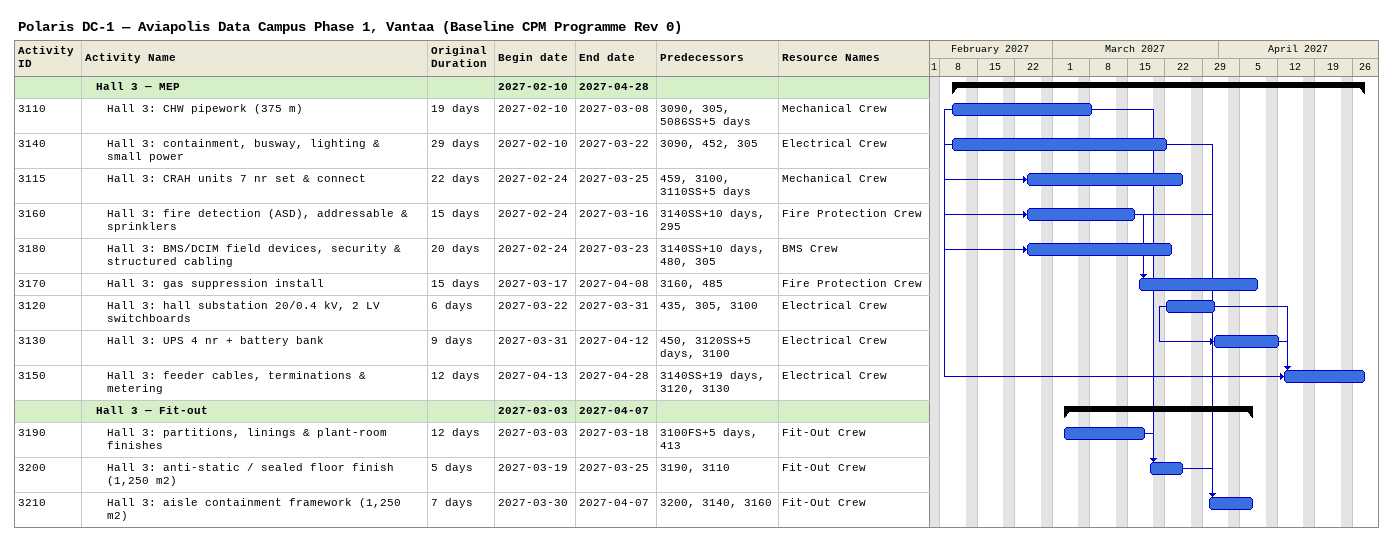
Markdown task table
Polaris DC-1 — Aviapolis Data Campus Phase 1, Vantaa (Baseline CPM Programme Rev 0)

| ID | Level | Task | Original duration | Start | Finish | Predecessors | Resources |
|---|---|---|---|---|---|---|---|
|  | 2 | **Hall 3 — MEP** |  | 2027-02-10 | 2027-04-28 |  |  |
| 3110 | 3 | Hall 3: CHW pipework (375 m) | 19d | 2027-02-10 | 2027-03-08 | 3090, 305, 5086SS+5d | Mechanical Crew |
| 3140 | 3 | Hall 3: containment, busway, lighting & small power | 29d | 2027-02-10 | 2027-03-22 | 3090, 452, 305 | Electrical Crew |
| 3115 | 3 | Hall 3: CRAH units 7 nr set & connect | 22d | 2027-02-24 | 2027-03-25 | 459, 3100, 3110SS+5d | Mechanical Crew |
| 3160 | 3 | Hall 3: fire detection (ASD), addressable & sprinklers | 15d | 2027-02-24 | 2027-03-16 | 3140SS+10d, 295 | Fire Protection Crew |
| 3180 | 3 | Hall 3: BMS/DCIM field devices, security & structured cabling | 20d | 2027-02-24 | 2027-03-23 | 3140SS+10d, 480, 305 | BMS Crew |
| 3170 | 3 | Hall 3: gas suppression install | 15d | 2027-03-17 | 2027-04-08 | 3160, 485 | Fire Protection Crew |
| 3120 | 3 | Hall 3: hall substation 20/0.4 kV, 2 LV switchboards | 6d | 2027-03-22 | 2027-03-31 | 435, 305, 3100 | Electrical Crew |
| 3130 | 3 | Hall 3: UPS 4 nr + battery bank | 9d | 2027-03-31 | 2027-04-12 | 450, 3120SS+5d, 3100 | Electrical Crew |
| 3150 | 3 | Hall 3: feeder cables, terminations & metering | 12d | 2027-04-13 | 2027-04-28 | 3140SS+19d, 3120, 3130 | Electrical Crew |
|  | 2 | **Hall 3 — Fit-out** |  | 2027-03-03 | 2027-04-07 |  |  |
| 3190 | 3 | Hall 3: partitions, linings & plant-room finishes | 12d | 2027-03-03 | 2027-03-18 | 3100FS+5d, 413 | Fit-Out Crew |
| 3200 | 3 | Hall 3: anti-static / sealed floor finish (1,250 m2) | 5d | 2027-03-19 | 2027-03-25 | 3190, 3110 | Fit-Out Crew |
| 3210 | 3 | Hall 3: aisle containment framework (1,250 m2) | 7d | 2027-03-30 | 2027-04-07 | 3200, 3140, 3160 | Fit-Out Crew |
